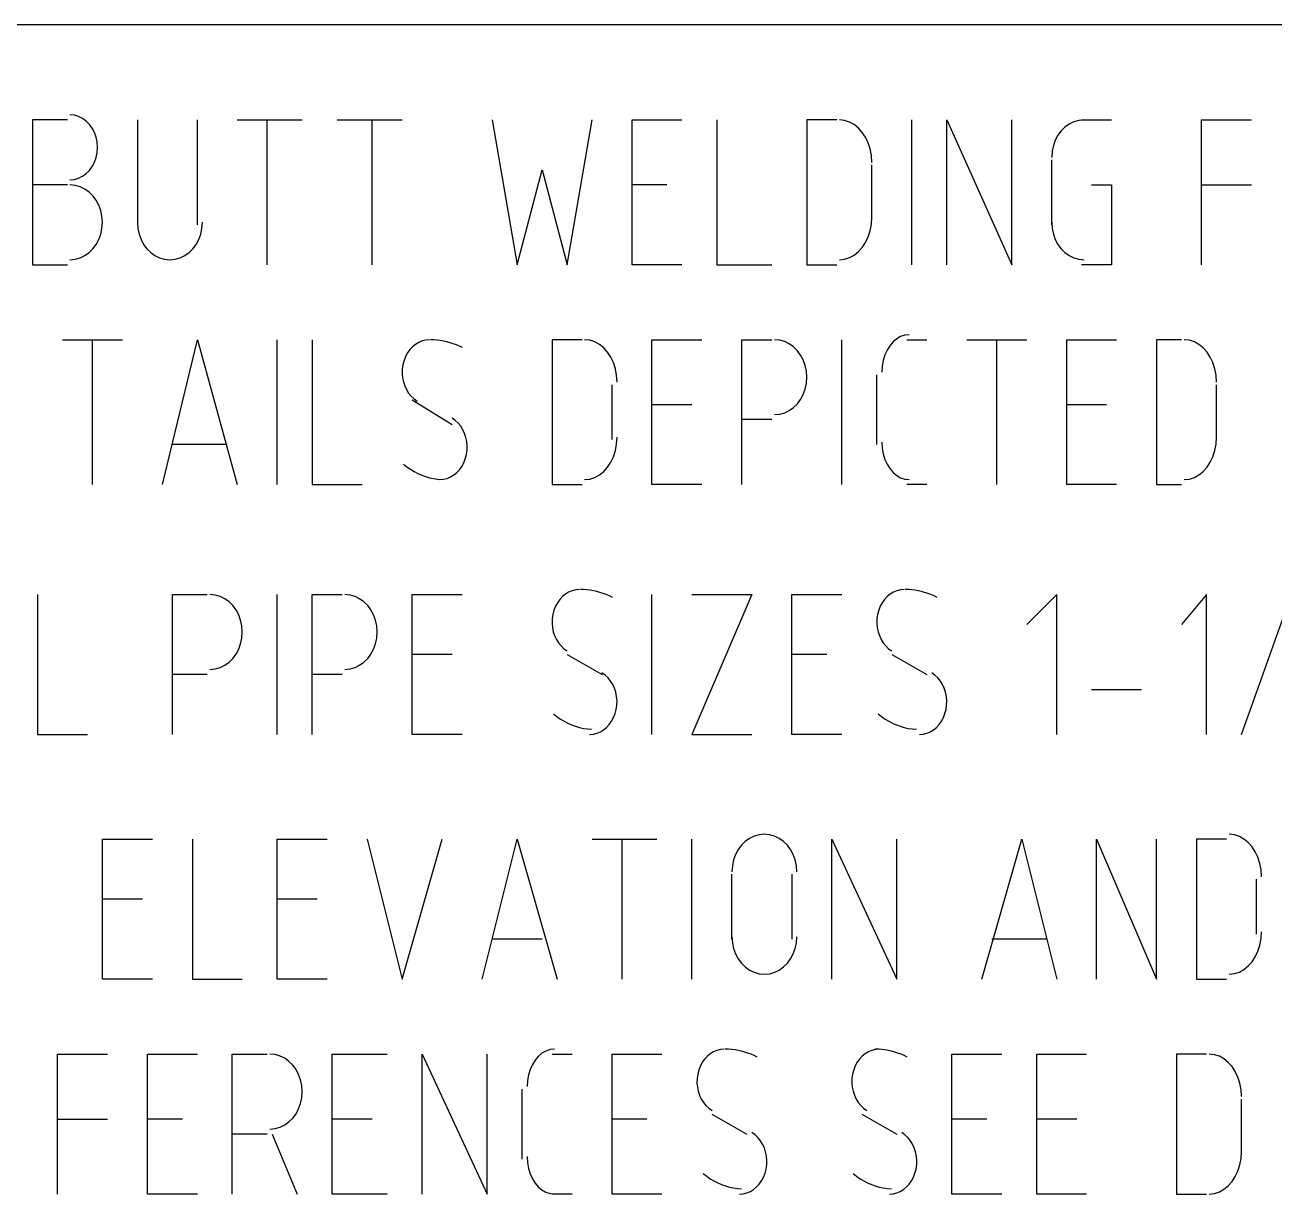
# Model space of a CAD drawing. Header units: millimetres. Extents: x 43 to 1147, y -811 to -31.
# Drawn here: x 88.66 to 118.66, y -776.2 to -748.12 of the extents above; entities that cross this region are included whole.
import ezdxf

# ---------------------------------------------------------------- set-up
doc = ezdxf.new("R2010")
doc.units = ezdxf.units.MM
doc.layers.add('EDITED_LINES', color=4, linetype='Continuous')

msp = doc.modelspace()

# ---------------------------------------------------------------- linework, layer by layer
at = {"layer": 'EDITED_LINES'}
for p, q in [((1137.28, -748.12), (52.24, -748.12)), ((89.847, -750.29), (89.74, -750.28)), ((89.949, -750.32), (89.847, -750.29)), ((89.68, -750.4), (88.84, -750.4)), ((88.84, -750.4), (88.84, -753.88)), ((90.043, -750.367), (89.949, -750.32)), ((90.13, -750.43), (90.043, -750.367)), ((90.207, -750.508), (90.13, -750.43)), ((90.273, -750.599), (90.207, -750.508)), ((91.36, -750.4), (91.36, -752.92)), ((92.8, -752.92), (92.8, -750.4)), ((93.76, -750.4), (95.32, -750.4)), ((94.48, -753.88), (94.48, -750.4)), ((96.16, -750.4), (97.72, -750.4)), ((97, -753.88), (97, -750.4)), ((99.88, -750.4), (100.48, -753.88)), ((101.68, -753.88), (102.28, -750.4)), ((103.24, -753.88), (103.24, -750.4)), ((103.24, -750.4), (104.44, -750.4)), ((105.28, -750.4), (105.28, -753.88)), ((108.16, -750.4), (107.44, -750.4)), ((107.44, -750.4), (107.44, -753.88)), ((108.347, -750.413), (108.22, -750.4)), ((108.467, -750.452), (108.347, -750.413)), ((108.578, -750.514), (108.467, -750.452)), ((108.681, -750.597), (108.578, -750.514)), ((109.96, -753.88), (109.96, -750.4)), ((110.8, -753.88), (110.8, -750.4)), ((110.8, -750.4), (112.36, -753.88)), ((112.36, -753.88), (112.36, -750.4)), ((113.639, -750.574), (113.548, -750.664)), ((113.742, -750.5), (113.639, -750.574)), ((113.853, -750.446), (113.742, -750.5)), ((113.973, -750.412), (113.853, -750.446)), ((114.1, -750.4), (113.973, -750.412)), ((114.04, -750.4), (114.76, -750.4)), ((116.92, -753.88), (116.92, -750.4)), ((116.92, -750.4), (118.12, -750.4)), ((90.326, -750.702), (90.273, -750.599)), ((90.366, -750.813), (90.326, -750.702)), ((90.391, -750.933), (90.366, -750.813)), ((108.772, -750.699), (108.681, -750.597)), ((108.849, -750.818), (108.772, -750.699)), ((108.913, -750.951), (108.849, -750.818)), ((113.407, -750.886), (113.36, -751.016)), ((113.47, -750.768), (113.407, -750.886)), ((113.548, -750.664), (113.47, -750.768)), ((90.366, -751.307), (90.391, -751.187)), ((90.4, -751.06), (90.391, -750.933)), ((90.391, -751.187), (90.4, -751.06)), ((108.96, -751.097), (108.913, -750.951)), ((108.99, -751.254), (108.96, -751.097)), ((113.33, -751.154), (113.32, -751.3)), ((113.36, -751.016), (113.33, -751.154)), ((90.273, -751.521), (90.326, -751.418)), ((90.326, -751.418), (90.366, -751.307)), ((109, -751.42), (108.99, -751.254)), ((109, -752.8), (109, -751.48)), ((113.32, -752.92), (113.32, -751.36)), ((89.949, -751.8), (90.043, -751.753)), ((90.043, -751.753), (90.13, -751.69)), ((90.13, -751.69), (90.207, -751.612)), ((90.207, -751.612), (90.273, -751.521)), ((100.48, -753.88), (101.08, -751.6)), ((101.08, -751.6), (101.68, -753.88)), ((89.68, -751.96), (88.84, -751.96)), ((89.74, -751.84), (89.847, -751.83)), ((89.867, -751.972), (89.74, -751.96)), ((89.847, -751.83), (89.949, -751.8)), ((89.987, -752.006), (89.867, -751.972)), ((90.098, -752.06), (89.987, -752.006)), ((90.201, -752.134), (90.098, -752.06)), ((104.08, -751.96), (103.24, -751.96)), ((114.28, -751.96), (114.76, -751.96)), ((114.76, -751.96), (114.76, -753.88)), ((116.92, -751.96), (118.12, -751.96)), ((90.292, -752.224), (90.201, -752.134)), ((90.37, -752.328), (90.292, -752.224)), ((90.433, -752.446), (90.37, -752.328)), ((90.48, -752.576), (90.433, -752.446)), ((90.51, -752.714), (90.48, -752.576)), ((90.52, -752.86), (90.51, -752.714)), ((90.51, -753.006), (90.52, -752.86)), ((91.36, -752.86), (91.37, -753.006)), ((92.91, -753.006), (92.92, -752.86)), ((108.96, -753.062), (108.99, -752.905)), ((108.99, -752.905), (109, -752.74)), ((113.32, -752.86), (113.33, -753.006)), ((90.37, -753.392), (90.433, -753.274)), ((90.433, -753.274), (90.48, -753.144)), ((90.48, -753.144), (90.51, -753.006)), ((91.37, -753.006), (91.4, -753.144)), ((91.4, -753.144), (91.447, -753.274)), ((91.447, -753.274), (91.51, -753.392)), ((92.77, -753.392), (92.833, -753.274)), ((92.833, -753.274), (92.88, -753.144)), ((92.88, -753.144), (92.91, -753.006)), ((108.85, -753.342), (108.913, -753.209)), ((108.913, -753.209), (108.96, -753.062)), ((113.33, -753.006), (113.36, -753.144)), ((113.36, -753.144), (113.407, -753.274)), ((113.407, -753.274), (113.47, -753.392)), ((90.098, -753.66), (90.201, -753.586)), ((90.201, -753.586), (90.292, -753.496)), ((90.292, -753.496), (90.37, -753.392)), ((91.51, -753.392), (91.588, -753.496)), ((91.588, -753.496), (91.679, -753.586)), ((91.679, -753.586), (91.782, -753.66)), ((92.498, -753.66), (92.601, -753.586)), ((92.601, -753.586), (92.692, -753.496)), ((92.692, -753.496), (92.77, -753.392)), ((108.578, -753.646), (108.681, -753.563)), ((108.681, -753.563), (108.772, -753.461)), ((108.772, -753.461), (108.85, -753.342)), ((113.47, -753.392), (113.548, -753.496)), ((113.548, -753.496), (113.639, -753.586)), ((113.639, -753.586), (113.742, -753.66)), ((88.84, -753.88), (89.68, -753.88)), ((89.74, -753.76), (89.867, -753.748)), ((89.867, -753.748), (89.987, -753.714)), ((89.987, -753.714), (90.098, -753.66)), ((91.782, -753.66), (91.893, -753.714)), ((91.893, -753.714), (92.013, -753.748)), ((92.013, -753.748), (92.14, -753.76)), ((92.14, -753.76), (92.267, -753.748)), ((92.267, -753.748), (92.387, -753.714)), ((92.387, -753.714), (92.498, -753.66)), ((104.44, -753.88), (103.24, -753.88)), ((105.28, -753.88), (106.6, -753.88)), ((107.44, -753.88), (108.16, -753.88)), ((108.22, -753.76), (108.347, -753.747)), ((108.347, -753.747), (108.467, -753.708)), ((108.467, -753.708), (108.578, -753.646)), ((113.742, -753.66), (113.853, -753.714)), ((113.853, -753.714), (113.973, -753.748)), ((113.973, -753.748), (114.1, -753.76)), ((114.76, -753.88), (114.04, -753.88)), ((89.56, -755.68), (91, -755.68)), ((90.28, -759.16), (90.28, -755.68)), ((91.96, -759.16), (92.8, -755.68)), ((92.8, -755.68), (93.76, -759.16)), ((94.72, -759.16), (94.72, -755.68)), ((95.56, -755.68), (95.56, -759.16)), ((98.287, -755.688), (98.2, -755.709)), ((98.377, -755.68), (98.287, -755.688)), ((98.478, -755.683), (98.399, -755.68)), ((98.557, -755.689), (98.478, -755.683)), ((98.636, -755.699), (98.557, -755.689)), ((102.04, -755.68), (101.32, -755.68)), ((101.32, -755.68), (101.32, -759.16)), ((102.227, -755.693), (102.1, -755.68)), ((102.347, -755.732), (102.227, -755.693)), ((103.72, -759.16), (103.72, -755.68)), ((103.72, -755.68), (104.92, -755.68)), ((105.88, -759.16), (105.88, -755.68)), ((105.88, -755.68), (106.6, -755.68)), ((106.787, -755.692), (106.66, -755.68)), ((106.907, -755.726), (106.787, -755.692)), ((108.28, -759.16), (108.28, -755.68)), ((109.597, -755.66), (109.51, -755.734)), ((109.691, -755.606), (109.597, -755.66)), ((109.793, -755.572), (109.691, -755.606)), ((109.9, -755.56), (109.793, -755.572)), ((109.84, -755.68), (110.32, -755.68)), ((111.28, -755.68), (112.72, -755.68)), ((112, -759.16), (112, -755.68)), ((113.68, -759.16), (113.68, -755.68)), ((113.68, -755.68), (114.88, -755.68)), ((116.44, -755.68), (115.84, -755.68)), ((115.84, -755.68), (115.84, -759.16)), ((116.627, -755.693), (116.5, -755.68)), ((116.747, -755.732), (116.627, -755.693)), ((97.905, -755.918), (97.849, -755.996)), ((97.97, -755.849), (97.905, -755.918)), ((98.041, -755.791), (97.97, -755.849)), ((98.118, -755.744), (98.041, -755.791)), ((98.2, -755.709), (98.118, -755.744)), ((98.714, -755.713), (98.636, -755.699)), ((98.792, -755.73), (98.714, -755.713)), ((98.869, -755.751), (98.792, -755.73)), ((98.945, -755.775), (98.869, -755.751)), ((99.021, -755.803), (98.945, -755.775)), ((99.096, -755.835), (99.021, -755.803)), ((99.17, -755.87), (99.096, -755.835)), ((102.458, -755.794), (102.347, -755.732)), ((102.561, -755.877), (102.458, -755.794)), ((102.652, -755.979), (102.561, -755.877)), ((102.729, -756.098), (102.652, -755.979)), ((107.018, -755.78), (106.907, -755.726)), ((107.121, -755.854), (107.018, -755.78)), ((107.212, -755.944), (107.121, -755.854)), ((107.289, -756.048), (107.212, -755.944)), ((109.367, -755.928), (109.314, -756.046)), ((109.433, -755.824), (109.367, -755.928)), ((109.51, -755.734), (109.433, -755.824)), ((116.858, -755.794), (116.747, -755.732)), ((116.961, -755.877), (116.858, -755.794)), ((117.052, -755.979), (116.961, -755.877)), ((117.129, -756.098), (117.052, -755.979)), ((97.738, -756.28), (97.723, -756.386)), ((97.765, -756.178), (97.738, -756.28)), ((97.802, -756.083), (97.765, -756.178)), ((97.849, -755.996), (97.802, -756.083)), ((102.793, -756.231), (102.729, -756.098)), ((102.84, -756.378), (102.793, -756.231)), ((107.353, -756.166), (107.289, -756.048)), ((107.4, -756.296), (107.353, -756.166)), ((109.274, -756.176), (109.249, -756.314)), ((109.314, -756.046), (109.274, -756.176)), ((117.193, -756.231), (117.129, -756.098)), ((117.24, -756.378), (117.193, -756.231)), ((97.723, -756.386), (97.72, -756.49)), ((97.72, -756.49), (97.73, -756.593)), ((97.73, -756.593), (97.75, -756.693)), ((102.87, -756.534), (102.84, -756.378)), ((102.88, -756.7), (102.87, -756.534)), ((107.43, -756.434), (107.4, -756.296)), ((107.44, -756.58), (107.43, -756.434)), ((107.43, -756.726), (107.44, -756.58)), ((109.12, -758.2), (109.12, -756.52)), ((109.249, -756.314), (109.24, -756.46)), ((117.27, -756.534), (117.24, -756.378)), ((117.28, -756.7), (117.27, -756.534)), ((97.75, -756.693), (97.781, -756.788)), ((97.781, -756.788), (97.823, -756.878)), ((97.823, -756.878), (97.874, -756.961)), ((102.76, -758.08), (102.76, -756.76)), ((107.353, -756.994), (107.4, -756.864)), ((107.4, -756.864), (107.43, -756.726)), ((117.28, -758.08), (117.28, -756.76)), ((97.874, -756.961), (97.935, -757.036)), ((97.935, -757.036), (98.004, -757.101)), ((97.96, -757.12), (98.92, -757.72)), ((98.004, -757.101), (98.082, -757.156)), ((107.212, -757.216), (107.289, -757.112)), ((107.289, -757.112), (107.353, -756.994)), ((104.68, -757.24), (103.72, -757.24)), ((106.66, -757.48), (106.787, -757.468)), ((106.787, -757.468), (106.907, -757.434)), ((106.907, -757.434), (107.018, -757.38)), ((107.018, -757.38), (107.121, -757.306)), ((107.121, -757.306), (107.212, -757.216)), ((114.64, -757.24), (113.68, -757.24)), ((98.996, -757.619), (98.918, -757.564)), ((99.065, -757.684), (98.996, -757.619)), ((99.126, -757.759), (99.065, -757.684)), ((99.177, -757.842), (99.126, -757.759)), ((106.6, -757.6), (105.88, -757.6)), ((99.219, -757.932), (99.177, -757.842)), ((99.25, -758.027), (99.219, -757.932)), ((99.27, -758.127), (99.25, -758.027)), ((102.87, -758.185), (102.88, -758.02)), ((117.27, -758.185), (117.28, -758.02)), ((93.52, -758.2), (92.2, -758.2)), ((99.262, -758.44), (99.277, -758.334)), ((99.28, -758.23), (99.27, -758.127)), ((99.277, -758.334), (99.28, -758.23)), ((102.793, -758.489), (102.84, -758.342)), ((102.84, -758.342), (102.87, -758.185)), ((109.24, -758.14), (109.249, -758.286)), ((109.249, -758.286), (109.274, -758.424)), ((117.193, -758.489), (117.24, -758.342)), ((117.24, -758.342), (117.27, -758.185)), ((97.753, -758.669), (97.835, -758.734)), ((99.151, -758.724), (99.198, -758.637)), ((99.198, -758.637), (99.235, -758.542)), ((99.235, -758.542), (99.262, -758.44)), ((102.652, -758.741), (102.73, -758.622)), ((102.73, -758.622), (102.793, -758.489)), ((109.274, -758.424), (109.314, -758.554)), ((109.314, -758.554), (109.367, -758.672)), ((109.367, -758.672), (109.433, -758.776)), ((117.052, -758.741), (117.13, -758.622)), ((117.13, -758.622), (117.193, -758.489)), ((97.835, -758.734), (97.921, -758.793)), ((97.921, -758.793), (98.008, -758.845)), ((98.008, -758.845), (98.098, -758.892)), ((98.098, -758.892), (98.19, -758.932)), ((98.19, -758.932), (98.283, -758.966)), ((98.283, -758.966), (98.378, -758.994)), ((98.378, -758.994), (98.475, -759.015)), ((98.8, -759.011), (98.882, -758.976)), ((98.882, -758.976), (98.959, -758.929)), ((98.959, -758.929), (99.03, -758.871)), ((99.03, -758.871), (99.095, -758.802)), ((99.095, -758.802), (99.151, -758.724)), ((102.227, -759.027), (102.347, -758.988)), ((102.347, -758.988), (102.458, -758.926)), ((102.458, -758.926), (102.561, -758.843)), ((102.561, -758.843), (102.652, -758.741)), ((109.433, -758.776), (109.51, -758.866)), ((109.51, -758.866), (109.597, -758.94)), ((109.597, -758.94), (109.691, -758.994)), ((109.691, -758.994), (109.793, -759.028)), ((116.627, -759.027), (116.747, -758.988)), ((116.747, -758.988), (116.858, -758.926)), ((116.858, -758.926), (116.961, -758.843)), ((116.961, -758.843), (117.052, -758.741)), ((95.56, -759.16), (96.76, -759.16)), ((98.475, -759.015), (98.572, -759.03)), ((98.572, -759.03), (98.67, -759.038)), ((98.623, -759.04), (98.713, -759.032)), ((98.713, -759.032), (98.8, -759.011)), ((101.32, -759.16), (102.04, -759.16)), ((102.1, -759.04), (102.227, -759.027)), ((104.92, -759.16), (103.72, -759.16)), ((109.793, -759.028), (109.9, -759.04)), ((110.32, -759.16), (109.84, -759.16)), ((114.88, -759.16), (113.68, -759.16)), ((115.84, -759.16), (116.44, -759.16)), ((116.5, -759.04), (116.627, -759.027)), ((101.887, -761.688), (101.8, -761.709)), ((101.977, -761.68), (101.887, -761.688)), ((102.078, -761.683), (101.999, -761.68)), ((102.157, -761.689), (102.078, -761.683)), ((102.236, -761.699), (102.157, -761.689)), ((109.687, -761.688), (109.6, -761.709)), ((109.777, -761.68), (109.687, -761.688)), ((109.878, -761.683), (109.799, -761.68)), ((109.957, -761.689), (109.878, -761.683)), ((110.036, -761.699), (109.957, -761.689)), ((88.96, -761.8), (88.96, -765.16)), ((92.2, -765.16), (92.2, -761.8)), ((92.2, -761.8), (93.04, -761.8)), ((93.227, -761.812), (93.1, -761.8)), ((93.347, -761.846), (93.227, -761.812)), ((93.458, -761.9), (93.347, -761.846)), ((93.561, -761.974), (93.458, -761.9)), ((93.652, -762.064), (93.561, -761.974)), ((94.72, -765.16), (94.72, -761.8)), ((95.56, -765.16), (95.56, -761.8)), ((95.56, -761.8), (96.28, -761.8)), ((96.467, -761.812), (96.34, -761.8)), ((96.587, -761.846), (96.467, -761.812)), ((96.698, -761.9), (96.587, -761.846)), ((96.801, -761.974), (96.698, -761.9)), ((96.892, -762.064), (96.801, -761.974)), ((97.96, -765.16), (97.96, -761.8)), ((97.96, -761.8), (99.16, -761.8)), ((101.505, -761.918), (101.449, -761.996)), ((101.57, -761.849), (101.505, -761.918)), ((101.641, -761.791), (101.57, -761.849)), ((101.718, -761.744), (101.641, -761.791)), ((101.8, -761.709), (101.718, -761.744)), ((102.314, -761.713), (102.236, -761.699)), ((102.392, -761.73), (102.314, -761.713)), ((102.469, -761.751), (102.392, -761.73)), ((102.545, -761.775), (102.469, -761.751)), ((102.621, -761.803), (102.545, -761.775)), ((102.696, -761.835), (102.621, -761.803)), ((102.77, -761.87), (102.696, -761.835)), ((103.72, -765.16), (103.72, -761.8)), ((104.68, -761.8), (106.12, -761.8)), ((106.12, -761.8), (104.68, -765.16)), ((107.08, -765.16), (107.08, -761.8)), ((107.08, -761.8), (108.28, -761.8)), ((109.305, -761.918), (109.249, -761.996)), ((109.37, -761.849), (109.305, -761.918)), ((109.441, -761.791), (109.37, -761.849)), ((109.518, -761.744), (109.441, -761.791)), ((109.6, -761.709), (109.518, -761.744)), ((110.114, -761.713), (110.036, -761.699)), ((110.192, -761.73), (110.114, -761.713)), ((110.269, -761.751), (110.192, -761.73)), ((110.345, -761.775), (110.269, -761.751)), ((110.421, -761.803), (110.345, -761.775)), ((110.496, -761.835), (110.421, -761.803)), ((110.57, -761.87), (110.496, -761.835)), ((113.44, -761.8), (112.72, -762.52)), ((113.44, -765.16), (113.44, -761.8)), ((117.04, -761.8), (116.44, -762.52)), ((117.04, -765.16), (117.04, -761.8)), ((117.88, -765.16), (119.08, -761.8)), ((93.73, -762.168), (93.652, -762.064)), ((93.793, -762.286), (93.73, -762.168)), ((93.84, -762.416), (93.793, -762.286)), ((96.969, -762.168), (96.892, -762.064)), ((97.033, -762.286), (96.969, -762.168)), ((97.08, -762.416), (97.033, -762.286)), ((101.338, -762.28), (101.323, -762.386)), ((101.365, -762.178), (101.338, -762.28)), ((101.402, -762.083), (101.365, -762.178)), ((101.449, -761.996), (101.402, -762.083)), ((109.138, -762.28), (109.123, -762.386)), ((109.165, -762.178), (109.138, -762.28)), ((109.202, -762.083), (109.165, -762.178)), ((109.249, -761.996), (109.202, -762.083)), ((93.87, -762.554), (93.84, -762.416)), ((93.88, -762.7), (93.87, -762.554)), ((97.11, -762.554), (97.08, -762.416)), ((97.12, -762.7), (97.11, -762.554)), ((101.323, -762.386), (101.32, -762.49)), ((101.32, -762.49), (101.33, -762.593)), ((101.33, -762.593), (101.35, -762.693)), ((109.123, -762.386), (109.12, -762.49)), ((109.12, -762.49), (109.13, -762.593)), ((109.13, -762.593), (109.15, -762.693)), ((93.84, -762.984), (93.87, -762.846)), ((93.87, -762.846), (93.88, -762.7)), ((97.08, -762.984), (97.11, -762.846)), ((97.11, -762.846), (97.12, -762.7)), ((101.35, -762.693), (101.381, -762.788)), ((101.381, -762.788), (101.423, -762.878)), ((101.423, -762.878), (101.474, -762.961)), ((109.15, -762.693), (109.181, -762.788)), ((109.181, -762.788), (109.223, -762.878)), ((109.223, -762.878), (109.274, -762.961)), ((93.73, -763.232), (93.793, -763.114)), ((93.793, -763.114), (93.84, -762.984)), ((96.969, -763.232), (97.033, -763.114)), ((97.033, -763.114), (97.08, -762.984)), ((101.474, -762.961), (101.535, -763.036)), ((101.535, -763.036), (101.604, -763.101)), ((101.604, -763.101), (101.682, -763.156)), ((109.274, -762.961), (109.335, -763.036)), ((109.335, -763.036), (109.404, -763.101)), ((109.404, -763.101), (109.482, -763.156)), ((93.458, -763.5), (93.561, -763.426)), ((93.561, -763.426), (93.652, -763.336)), ((93.652, -763.336), (93.73, -763.232)), ((96.698, -763.5), (96.801, -763.426)), ((96.801, -763.426), (96.892, -763.336)), ((96.892, -763.336), (96.969, -763.232)), ((98.92, -763.24), (97.96, -763.24)), ((101.68, -763.24), (102.52, -763.72)), ((107.92, -763.24), (107.08, -763.24)), ((109.48, -763.24), (110.32, -763.72)), ((93.04, -763.72), (92.2, -763.72)), ((93.1, -763.6), (93.227, -763.588)), ((93.227, -763.588), (93.347, -763.554)), ((93.347, -763.554), (93.458, -763.5)), ((96.28, -763.72), (95.56, -763.72)), ((96.34, -763.6), (96.467, -763.588)), ((96.467, -763.588), (96.587, -763.554)), ((96.587, -763.554), (96.698, -763.5)), ((102.596, -763.739), (102.518, -763.684)), ((102.665, -763.804), (102.596, -763.739)), ((110.516, -763.739), (110.438, -763.684)), ((110.585, -763.804), (110.516, -763.739)), ((102.726, -763.879), (102.665, -763.804)), ((102.777, -763.962), (102.726, -763.879)), ((102.819, -764.052), (102.777, -763.962)), ((102.85, -764.147), (102.819, -764.052)), ((110.646, -763.879), (110.585, -763.804)), ((110.697, -763.962), (110.646, -763.879)), ((110.739, -764.052), (110.697, -763.962)), ((110.77, -764.147), (110.739, -764.052)), ((114.28, -764.08), (115.48, -764.08)), ((102.87, -764.247), (102.85, -764.147)), ((102.88, -764.35), (102.87, -764.247)), ((102.877, -764.454), (102.88, -764.35)), ((110.79, -764.247), (110.77, -764.147)), ((110.8, -764.35), (110.79, -764.247)), ((110.797, -764.454), (110.8, -764.35)), ((101.353, -764.669), (101.435, -764.734)), ((102.798, -764.757), (102.835, -764.662)), ((102.835, -764.662), (102.862, -764.56)), ((102.862, -764.56), (102.877, -764.454)), ((109.153, -764.669), (109.235, -764.734)), ((110.718, -764.757), (110.755, -764.662)), ((110.755, -764.662), (110.782, -764.56)), ((110.782, -764.56), (110.797, -764.454)), ((101.435, -764.734), (101.521, -764.793)), ((101.521, -764.793), (101.608, -764.845)), ((101.608, -764.845), (101.698, -764.892)), ((101.698, -764.892), (101.79, -764.932)), ((101.79, -764.932), (101.883, -764.966)), ((101.883, -764.966), (101.978, -764.994)), ((101.978, -764.994), (102.075, -765.015)), ((102.559, -765.049), (102.63, -764.991)), ((102.63, -764.991), (102.695, -764.922)), ((102.695, -764.922), (102.751, -764.844)), ((102.751, -764.844), (102.798, -764.757)), ((109.235, -764.734), (109.321, -764.793)), ((109.321, -764.793), (109.408, -764.845)), ((109.408, -764.845), (109.498, -764.892)), ((109.498, -764.892), (109.59, -764.932)), ((109.59, -764.932), (109.683, -764.966)), ((109.683, -764.966), (109.778, -764.994)), ((109.778, -764.994), (109.875, -765.015)), ((110.479, -765.049), (110.55, -764.991)), ((110.55, -764.991), (110.615, -764.922)), ((110.615, -764.922), (110.671, -764.844)), ((110.671, -764.844), (110.718, -764.757)), ((88.96, -765.16), (90.16, -765.16)), ((99.16, -765.16), (97.96, -765.16)), ((102.075, -765.015), (102.172, -765.03)), ((102.172, -765.03), (102.27, -765.038)), ((102.223, -765.16), (102.313, -765.152)), ((102.313, -765.152), (102.4, -765.131)), ((102.4, -765.131), (102.482, -765.096)), ((102.482, -765.096), (102.559, -765.049)), ((104.68, -765.16), (106.12, -765.16)), ((108.28, -765.16), (107.08, -765.16)), ((109.875, -765.015), (109.972, -765.03)), ((109.972, -765.03), (110.07, -765.038)), ((110.143, -765.16), (110.233, -765.152)), ((110.233, -765.152), (110.32, -765.131)), ((110.32, -765.131), (110.402, -765.096)), ((110.402, -765.096), (110.479, -765.049)), ((90.52, -771.04), (90.52, -767.68)), ((90.52, -767.68), (91.72, -767.68)), ((92.68, -767.68), (92.68, -771.04)), ((94.72, -771.04), (94.72, -767.68)), ((94.72, -767.68), (95.92, -767.68)), ((96.88, -767.68), (97.72, -771.04)), ((97.72, -771.04), (98.68, -767.68)), ((99.64, -771.04), (100.48, -767.68)), ((100.48, -767.68), (101.44, -771.04)), ((102.28, -767.68), (103.84, -767.68)), ((103, -771.04), (103, -767.68)), ((104.68, -771.04), (104.68, -767.68)), ((106.062, -767.66), (105.959, -767.734)), ((106.173, -767.606), (106.062, -767.66)), ((106.293, -767.572), (106.173, -767.606)), ((106.42, -767.56), (106.293, -767.572)), ((106.546, -767.572), (106.42, -767.56)), ((106.666, -767.606), (106.546, -767.572)), ((106.778, -767.66), (106.666, -767.606)), ((106.881, -767.734), (106.778, -767.66)), ((108.04, -771.04), (108.04, -767.68)), ((108.04, -767.68), (109.6, -771.04)), ((109.6, -771.04), (109.6, -767.68)), ((111.64, -771.04), (112.6, -767.68)), ((112.6, -767.68), (113.44, -771.04)), ((114.4, -771.04), (114.4, -767.68)), ((114.4, -767.68), (115.84, -771.04)), ((115.84, -771.04), (115.84, -767.68)), ((117.52, -767.68), (116.8, -767.68)), ((116.8, -767.68), (116.8, -771.04)), ((117.707, -767.573), (117.58, -767.56)), ((117.827, -767.612), (117.707, -767.573)), ((117.938, -767.674), (117.827, -767.612)), ((118.041, -767.757), (117.938, -767.674)), ((105.79, -767.928), (105.727, -768.046)), ((105.868, -767.824), (105.79, -767.928)), ((105.959, -767.734), (105.868, -767.824)), ((106.972, -767.824), (106.881, -767.734)), ((107.049, -767.928), (106.972, -767.824)), ((107.113, -768.046), (107.049, -767.928)), ((118.132, -767.859), (118.041, -767.757)), ((118.209, -767.978), (118.132, -767.859)), ((118.273, -768.111), (118.209, -767.978)), ((105.68, -768.176), (105.65, -768.314)), ((105.727, -768.046), (105.68, -768.176)), ((107.16, -768.175), (107.113, -768.046)), ((107.19, -768.314), (107.16, -768.175)), ((118.32, -768.258), (118.273, -768.111)), ((118.35, -768.414), (118.32, -768.258)), ((105.65, -768.314), (105.64, -768.46)), ((105.64, -770.08), (105.64, -768.52)), ((107.08, -768.52), (107.08, -770.08)), ((107.2, -768.46), (107.19, -768.314)), ((118.36, -768.58), (118.35, -768.414)), ((118.24, -769.96), (118.24, -768.64)), ((91.48, -769.12), (90.52, -769.12)), ((95.68, -769.12), (94.72, -769.12)), ((101.08, -770.08), (99.88, -770.08)), ((105.64, -770.02), (105.65, -770.166)), ((107.19, -770.166), (107.2, -770.02)), ((113.2, -770.08), (111.88, -770.08)), ((118.32, -770.222), (118.35, -770.065)), ((118.35, -770.065), (118.36, -769.9)), ((105.65, -770.166), (105.68, -770.304)), ((105.68, -770.304), (105.727, -770.434)), ((107.113, -770.434), (107.16, -770.304)), ((107.16, -770.304), (107.19, -770.166)), ((118.209, -770.502), (118.273, -770.369)), ((118.273, -770.369), (118.32, -770.222)), ((105.727, -770.434), (105.79, -770.552)), ((105.79, -770.552), (105.868, -770.656)), ((105.868, -770.656), (105.959, -770.746)), ((106.881, -770.746), (106.972, -770.656)), ((106.972, -770.656), (107.05, -770.552)), ((107.05, -770.552), (107.113, -770.434)), ((118.041, -770.723), (118.132, -770.621)), ((118.132, -770.621), (118.209, -770.502)), ((105.959, -770.746), (106.062, -770.82)), ((106.062, -770.82), (106.173, -770.874)), ((106.173, -770.874), (106.293, -770.908)), ((106.293, -770.908), (106.42, -770.92)), ((106.42, -770.92), (106.547, -770.908)), ((106.547, -770.908), (106.667, -770.874)), ((106.667, -770.874), (106.778, -770.82)), ((106.778, -770.82), (106.881, -770.746)), ((117.58, -770.92), (117.707, -770.907)), ((117.707, -770.907), (117.827, -770.868)), ((117.827, -770.868), (117.938, -770.806)), ((117.938, -770.806), (118.041, -770.723)), ((91.72, -771.04), (90.52, -771.04)), ((92.68, -771.04), (93.88, -771.04)), ((95.92, -771.04), (94.72, -771.04)), ((116.8, -771.04), (117.52, -771.04)), ((101.171, -772.766), (101.077, -772.82)), ((101.273, -772.732), (101.171, -772.766)), ((101.38, -772.72), (101.273, -772.732)), ((105.198, -772.784), (105.121, -772.831)), ((105.28, -772.749), (105.198, -772.784)), ((105.367, -772.728), (105.28, -772.749)), ((105.457, -772.72), (105.367, -772.728)), ((105.558, -772.723), (105.479, -772.72)), ((105.637, -772.729), (105.558, -772.723)), ((105.716, -772.739), (105.637, -772.729)), ((105.794, -772.753), (105.716, -772.739)), ((105.872, -772.77), (105.794, -772.753)), ((105.949, -772.791), (105.872, -772.77)), ((106.025, -772.815), (105.949, -772.791)), ((108.918, -772.784), (108.841, -772.831)), ((109, -772.749), (108.918, -772.784)), ((109.087, -772.728), (109, -772.749)), ((109.158, -772.723), (109.079, -772.72)), ((109.177, -772.72), (109.087, -772.728)), ((109.237, -772.729), (109.158, -772.723)), ((109.316, -772.739), (109.237, -772.729)), ((109.394, -772.753), (109.316, -772.739)), ((109.472, -772.77), (109.394, -772.753)), ((109.549, -772.791), (109.472, -772.77)), ((109.625, -772.815), (109.549, -772.791)), ((89.44, -776.2), (89.44, -772.84)), ((89.44, -772.84), (90.64, -772.84)), ((91.6, -776.2), (91.6, -772.84)), ((91.6, -772.84), (92.8, -772.84)), ((93.64, -776.2), (93.64, -772.84)), ((93.64, -772.84), (94.48, -772.84)), ((94.667, -772.852), (94.54, -772.84)), ((94.787, -772.886), (94.667, -772.852)), ((94.898, -772.94), (94.787, -772.886)), ((95.001, -773.014), (94.898, -772.94)), ((95.092, -773.104), (95.001, -773.014)), ((96.04, -776.2), (96.04, -772.84)), ((96.04, -772.84), (97.36, -772.84)), ((98.2, -776.2), (98.2, -772.84)), ((98.2, -772.84), (99.76, -776.2)), ((99.76, -776.2), (99.76, -772.84)), ((100.847, -773.088), (100.794, -773.206)), ((100.913, -772.984), (100.847, -773.088)), ((100.99, -772.894), (100.913, -772.984)), ((101.077, -772.82), (100.99, -772.894)), ((101.32, -772.84), (101.8, -772.84)), ((102.76, -776.2), (102.76, -772.84)), ((102.76, -772.84), (103.96, -772.84)), ((104.929, -773.036), (104.882, -773.123)), ((104.985, -772.958), (104.929, -773.036)), ((105.05, -772.889), (104.985, -772.958)), ((105.121, -772.831), (105.05, -772.889)), ((106.101, -772.843), (106.025, -772.815)), ((106.176, -772.875), (106.101, -772.843)), ((106.25, -772.91), (106.176, -772.875)), ((108.649, -773.036), (108.602, -773.123)), ((108.705, -772.958), (108.649, -773.036)), ((108.77, -772.889), (108.705, -772.958)), ((108.841, -772.831), (108.77, -772.889)), ((109.701, -772.843), (109.625, -772.815)), ((109.776, -772.875), (109.701, -772.843)), ((109.85, -772.91), (109.776, -772.875)), ((110.92, -776.2), (110.92, -772.84)), ((110.92, -772.84), (112.12, -772.84)), ((112.96, -776.2), (112.96, -772.84)), ((112.96, -772.84), (114.16, -772.84)), ((117.04, -772.84), (116.32, -772.84)), ((116.32, -772.84), (116.32, -776.2)), ((117.227, -772.853), (117.1, -772.84)), ((117.347, -772.892), (117.227, -772.853)), ((117.458, -772.954), (117.347, -772.892)), ((117.561, -773.037), (117.458, -772.954)), ((117.652, -773.139), (117.561, -773.037)), ((95.17, -773.208), (95.092, -773.104)), ((95.233, -773.326), (95.17, -773.208)), ((95.28, -773.456), (95.233, -773.326)), ((100.754, -773.336), (100.729, -773.474)), ((100.794, -773.206), (100.754, -773.336)), ((104.818, -773.32), (104.803, -773.426)), ((104.845, -773.218), (104.818, -773.32)), ((104.882, -773.123), (104.845, -773.218)), ((108.538, -773.32), (108.523, -773.426)), ((108.565, -773.218), (108.538, -773.32)), ((108.602, -773.123), (108.565, -773.218)), ((117.729, -773.258), (117.652, -773.139)), ((117.793, -773.391), (117.729, -773.258)), ((117.84, -773.537), (117.793, -773.391)), ((95.31, -773.594), (95.28, -773.456)), ((95.32, -773.74), (95.31, -773.594)), ((100.6, -775.36), (100.6, -773.68)), ((100.729, -773.474), (100.72, -773.62)), ((104.803, -773.426), (104.8, -773.53)), ((104.8, -773.53), (104.81, -773.633)), ((104.81, -773.633), (104.83, -773.733)), ((108.523, -773.426), (108.52, -773.53)), ((108.52, -773.53), (108.53, -773.633)), ((108.53, -773.633), (108.55, -773.733)), ((117.87, -773.694), (117.84, -773.537)), ((117.88, -773.86), (117.87, -773.694)), ((95.28, -774.024), (95.31, -773.886)), ((95.31, -773.886), (95.32, -773.74)), ((104.83, -773.733), (104.861, -773.828)), ((104.861, -773.828), (104.903, -773.918)), ((104.903, -773.918), (104.954, -774.001)), ((108.55, -773.733), (108.581, -773.828)), ((108.581, -773.828), (108.623, -773.918)), ((108.623, -773.918), (108.674, -774.001)), ((117.88, -775.24), (117.88, -773.92)), ((95.092, -774.376), (95.17, -774.272)), ((95.17, -774.272), (95.233, -774.154)), ((95.233, -774.154), (95.28, -774.024)), ((104.954, -774.001), (105.015, -774.076)), ((105.015, -774.076), (105.084, -774.141)), ((105.084, -774.141), (105.162, -774.196)), ((105.16, -774.28), (106, -774.76)), ((108.674, -774.001), (108.735, -774.076)), ((108.735, -774.076), (108.804, -774.141)), ((108.76, -774.28), (109.6, -774.76)), ((108.804, -774.141), (108.882, -774.196)), ((89.44, -774.4), (90.64, -774.4)), ((92.44, -774.4), (91.6, -774.4)), ((94.667, -774.628), (94.787, -774.594)), ((94.787, -774.594), (94.898, -774.54)), ((94.898, -774.54), (95.001, -774.466)), ((95.001, -774.466), (95.092, -774.376)), ((97, -774.4), (96.04, -774.4)), ((103.6, -774.4), (102.76, -774.4)), ((111.76, -774.4), (110.92, -774.4)), ((113.92, -774.4), (112.96, -774.4)), ((94.48, -774.76), (93.64, -774.76)), ((94.54, -774.64), (94.667, -774.628)), ((94.6, -774.76), (95.2, -776.2)), ((106.196, -774.779), (106.118, -774.724)), ((106.265, -774.844), (106.196, -774.779)), ((106.326, -774.919), (106.265, -774.844)), ((109.796, -774.779), (109.718, -774.724)), ((109.865, -774.844), (109.796, -774.779)), ((109.926, -774.919), (109.865, -774.844)), ((106.377, -775.002), (106.326, -774.919)), ((106.419, -775.092), (106.377, -775.002)), ((106.45, -775.187), (106.419, -775.092)), ((106.47, -775.287), (106.45, -775.187)), ((109.977, -775.002), (109.926, -774.919)), ((110.019, -775.092), (109.977, -775.002)), ((110.05, -775.187), (110.019, -775.092)), ((110.07, -775.287), (110.05, -775.187)), ((117.87, -775.345), (117.88, -775.18)), ((100.72, -775.3), (100.729, -775.446)), ((100.729, -775.446), (100.754, -775.584)), ((106.462, -775.6), (106.477, -775.494)), ((106.48, -775.39), (106.47, -775.287)), ((106.477, -775.494), (106.48, -775.39)), ((110.062, -775.6), (110.077, -775.494)), ((110.08, -775.39), (110.07, -775.287)), ((110.077, -775.494), (110.08, -775.39)), ((117.84, -775.502), (117.87, -775.345)), ((100.754, -775.584), (100.794, -775.714)), ((100.794, -775.714), (100.847, -775.832)), ((104.953, -775.709), (105.035, -775.774)), ((105.035, -775.774), (105.121, -775.833)), ((106.398, -775.797), (106.435, -775.702)), ((106.435, -775.702), (106.462, -775.6)), ((108.553, -775.709), (108.635, -775.774)), ((108.635, -775.774), (108.721, -775.833)), ((109.998, -775.797), (110.035, -775.702)), ((110.035, -775.702), (110.062, -775.6)), ((117.652, -775.901), (117.73, -775.782)), ((117.73, -775.782), (117.793, -775.649)), ((117.793, -775.649), (117.84, -775.502)), ((100.847, -775.832), (100.913, -775.936)), ((100.913, -775.936), (100.99, -776.026)), ((100.99, -776.026), (101.077, -776.1)), ((105.121, -775.833), (105.208, -775.885)), ((105.208, -775.885), (105.298, -775.932)), ((105.298, -775.932), (105.39, -775.972)), ((105.39, -775.972), (105.483, -776.006)), ((105.483, -776.006), (105.578, -776.034)), ((105.578, -776.034), (105.675, -776.055)), ((105.675, -776.055), (105.772, -776.07)), ((105.772, -776.07), (105.87, -776.078)), ((106.082, -776.136), (106.159, -776.089)), ((106.159, -776.089), (106.23, -776.031)), ((106.23, -776.031), (106.295, -775.962)), ((106.295, -775.962), (106.351, -775.884)), ((106.351, -775.884), (106.398, -775.797)), ((108.721, -775.833), (108.808, -775.885)), ((108.808, -775.885), (108.898, -775.932)), ((108.898, -775.932), (108.99, -775.972)), ((108.99, -775.972), (109.083, -776.006)), ((109.083, -776.006), (109.178, -776.034)), ((109.178, -776.034), (109.275, -776.055)), ((109.275, -776.055), (109.372, -776.07)), ((109.372, -776.07), (109.47, -776.078)), ((109.682, -776.136), (109.759, -776.089)), ((109.759, -776.089), (109.83, -776.031)), ((109.83, -776.031), (109.895, -775.962)), ((109.895, -775.962), (109.951, -775.884)), ((109.951, -775.884), (109.998, -775.797)), ((117.347, -776.148), (117.458, -776.086)), ((117.458, -776.086), (117.561, -776.003)), ((117.561, -776.003), (117.652, -775.901)), ((92.8, -776.2), (91.6, -776.2)), ((97.36, -776.2), (96.04, -776.2)), ((101.077, -776.1), (101.171, -776.154)), ((101.171, -776.154), (101.273, -776.188)), ((101.273, -776.188), (101.38, -776.2)), ((101.8, -776.2), (101.32, -776.2)), ((103.96, -776.2), (102.76, -776.2)), ((105.823, -776.2), (105.913, -776.192)), ((105.913, -776.192), (106, -776.171)), ((106, -776.171), (106.082, -776.136)), ((109.423, -776.2), (109.513, -776.192)), ((109.513, -776.192), (109.6, -776.171)), ((109.6, -776.171), (109.682, -776.136)), ((112.12, -776.2), (110.92, -776.2)), ((114.16, -776.2), (112.96, -776.2)), ((116.32, -776.2), (117.04, -776.2)), ((117.1, -776.2), (117.227, -776.187)), ((117.227, -776.187), (117.347, -776.148))]:
    msp.add_line(p, q, dxfattribs=at)

doc.saveas('drawing.dxf')
